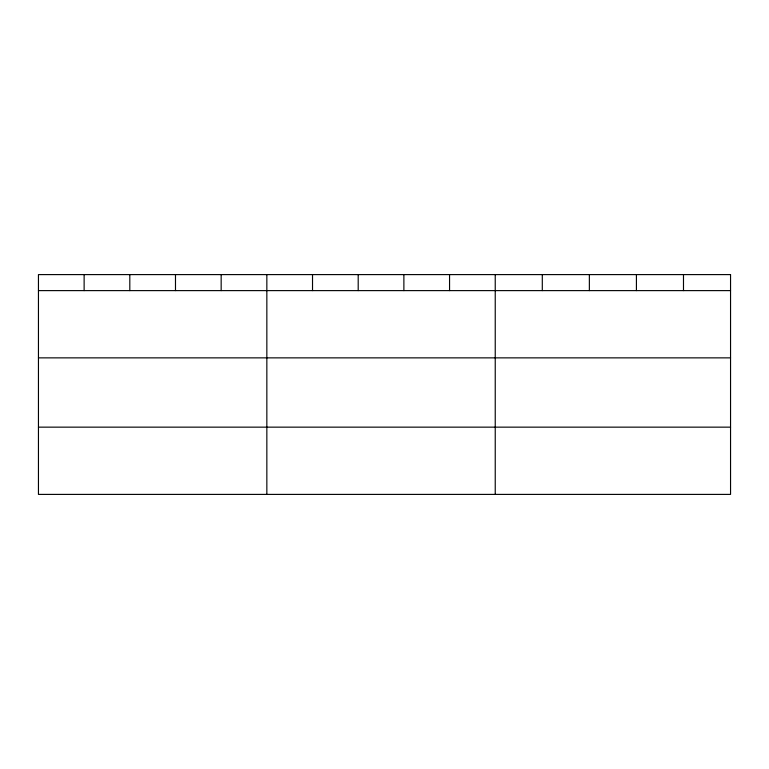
<?xml version="1.0" encoding="UTF-8"?>
<svg xmlns="http://www.w3.org/2000/svg" width="769" height="769" viewBox="0 0 769 769"><rect width="100%" height="100%" fill="white"/><g stroke="black" fill="none" stroke-linecap="round" stroke-linejoin="round"><path stroke-width="1.15" d="M38.45 290.615L730.55 290.615M38.45 357.864L730.55 357.864M38.45 427.151L730.55 427.151M683.487 274.6L683.487 290.615M636.424 274.6L636.424 290.615M589.362 274.6L589.362 290.615M542.299 274.6L542.299 290.615M495.236 274.6L495.236 494.4M449.557 274.6L449.557 290.615M403.879 274.6L403.879 290.615M358.2 274.6L358.2 290.615M312.522 274.6L312.522 290.615M266.843 274.6L266.843 494.4M221.164 274.6L221.164 290.615M175.486 274.6L175.486 290.615M129.807 274.6L129.807 290.615M84.129 274.6L84.129 290.615M730.55 274.6L38.45 274.6L38.45 494.4L730.55 494.4L730.55 274.6"/></g></svg>
